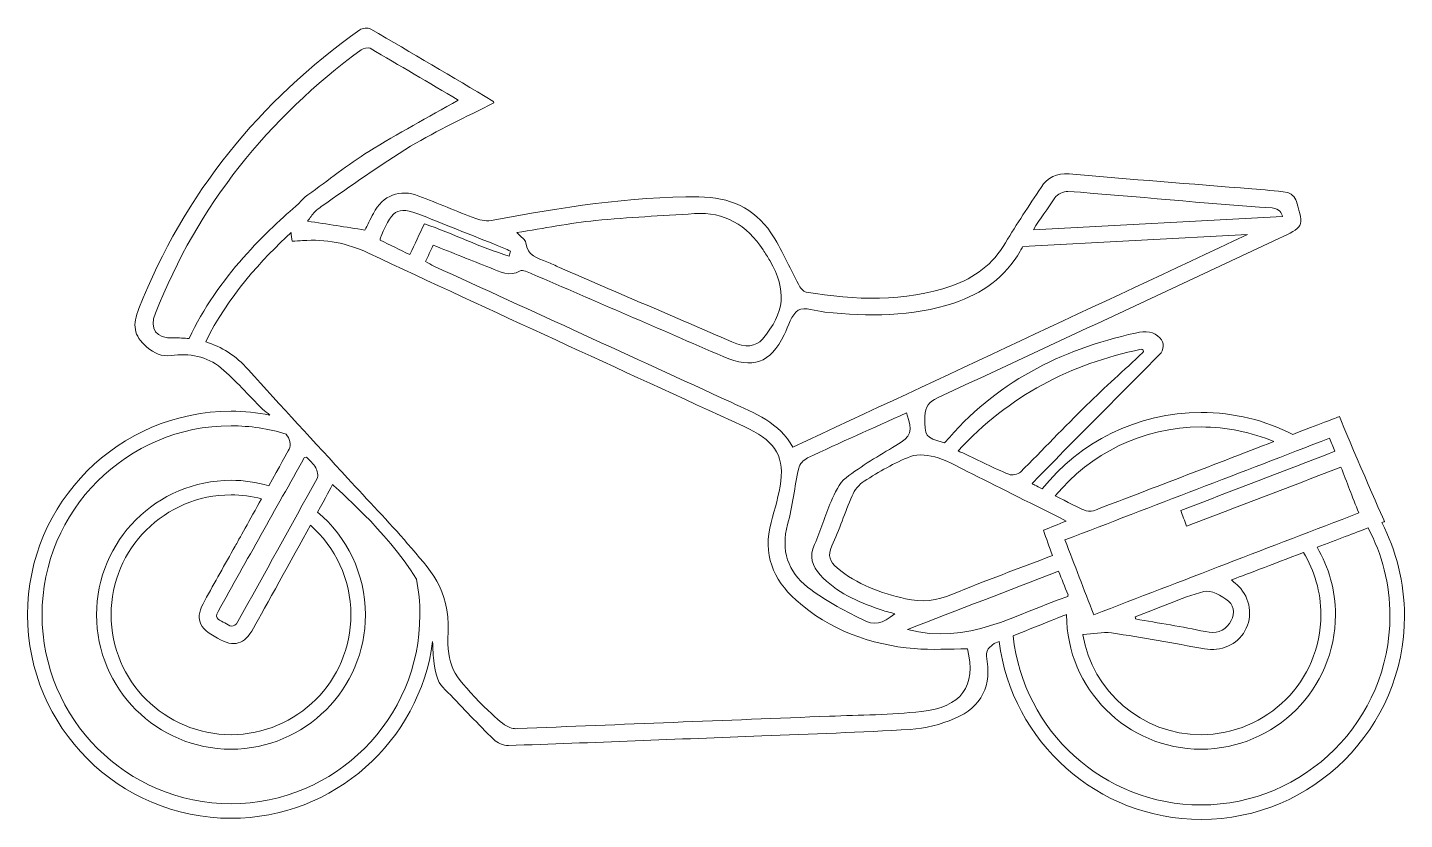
# Model space of a CAD drawing. Header units: millimetres. Extents: x 163 to 543, y -1156 to -26.
# Drawn here: x 163.5 to 542.5, y -243.4 to -25.5 of the extents above; entities that cross this region are included whole.
import ezdxf

# ---------------------------------------------------------------- set-up
doc = ezdxf.new("R2010")
doc.units = ezdxf.units.MM
doc.header["$MEASUREMENT"] = 0
doc.layers.add('Layer 2', color=7, linetype='Continuous')

msp = doc.modelspace()

# ---------------------------------------------------------------- linework, layer by layer
at = {"layer": 'Layer 2', "lineweight": 0}
for points, knots in [([(536.28, -161.75), (536.69, -161.6), (536.96, -161.49), (537.07, -161.45), (536.5, -160.34), (527.12, -138.94), (524.64, -132.52), (523.77, -132.85), (518.78, -134.77), (511.79, -137.46), (504.19, -133.6), (495.61, -131.42), (486.52, -131.42), (468.85, -131.42), (453.06, -139.65), (442.79, -152.48), (441.17, -151.64), (440.06, -151.04), (440.06, -151.02), (440.28, -150.46), (465.84, -124.86), (475.12, -115.51), (476.38, -114.24), (476.46, -112.17), (475.21, -110.89), (473.56, -109.19), (471.42, -108.92), (468.48, -109.57), (447.79, -114.17), (429.78, -123.25), (415.93, -139.83), (410.28, -138.12), (410.52, -138.12), (410.53, -132.5), (410.54, -129.68), (411.61, -128.52), (414.01, -127.41), (445.35, -112.87), (476.64, -98.21), (507.95, -83.6), (514.64, -80.47), (514.93, -80.42), (512.8, -73.39), (512.39, -72.01), (511.16, -71.04), (510.31, -70.91), (507.07, -70.4), (503.8, -70.17), (500.53, -69.9), (483.77, -68.54), (467, -67.27), (450.25, -65.8), (446.72, -65.49), (444.31, -66.73), (442.48, -69.52), (439.18, -74.56), (435.74, -79.52), (432.71, -84.72), (429.26, -90.62), (424.23, -94.38), (417.96, -96.57), (404.79, -101.17), (391.33, -100.53), (377.85, -98.3), (377.02, -98.16), (376.16, -97.03), (375.69, -96.16), (373.14, -91.44), (371.12, -86.39), (368.13, -81.98), (363.49, -75.14), (356.68, -72.12), (348.29, -72.1), (329.15, -72.05), (310.38, -74.96), (291.67, -78.53), (290.14, -78.83), (288.33, -78.6), (286.86, -78.05), (281.61, -76.11), (276.48, -73.86), (271.25, -71.86), (265.93, -69.83), (261.32, -71.65), (258.71, -76.64), (257.83, -78.31), (257, -80), (256.37, -81.24), (251.07, -80.41), (246.12, -79.64), (240.55, -78.77), (241.26, -77.91), (241.85, -76.98), (242.54, -76.21), (243.22, -75.65), (243.83, -75.16), (244.34, -74.76), (252.47, -69.12), (260.51, -63.32), (268.95, -58.19), (276.31, -53.73), (284.2, -50.16), (291.86, -46.19), (291.78, -46.06), (291.72, -45.81), (291.57, -45.72), (280.38, -39.09), (269.21, -32.45), (257.97, -25.93), (257.23, -25.5), (255.69, -25.64), (254.97, -26.15), (227.29, -45.82), (206.7, -71.1), (194.12, -102.81), (192.36, -107.24), (192.58, -110.26), (196.37, -113.44), (198.5, -115.22), (200.22, -116.08), (202.99, -115.73), (207.96, -115.11), (212.9, -115.92), (216.77, -119.21), (220.75, -122.6), (224.24, -126.56), (228.2, -130.55), (228.87, -131.06), (229.54, -131.58), (230.17, -132.13), (226.72, -131.46), (223.15, -131.1), (219.5, -131.1), (188.61, -131.1), (163.49, -156.22), (163.49, -187.1), (163.49, -217.99), (188.61, -243.11), (219.5, -243.11), (247.87, -243.11), (271.38, -221.9), (275.01, -194.5), (275.06, -196.39), (275.15, -198.43), (275.39, -200.57), (276.27, -205.92), (277.07, -206.29), (279.19, -208.46), (283.39, -212.79), (287.5, -217.21), (291.82, -221.41), (292.81, -222.37), (294.51, -223.14), (295.86, -223.09), (319.11, -222.29), (342.36, -221.34), (365.6, -220.42), (379.23, -219.88), (392.88, -219.5), (406.49, -218.64), (410.61, -218.38), (414.86, -217.3), (418.66, -215.68), (426.25, -212.45), (429.02, -206.58), (427.45, -198.45), (427.07, -196.52), (429.6, -195.03), (429.6, -195.05), (429.78, -194.96), (430.26, -194.76), (430.96, -194.47), (434.44, -222.04), (458.03, -243.43), (486.52, -243.43), (517.4, -243.43), (542.53, -218.31), (542.53, -187.42), (542.53, -178.18), (540.27, -169.45), (536.28, -161.75)], [0, 0, 0, 0, 1, 1, 1, 2, 2, 2, 3, 3, 3, 4, 4, 4, 5, 5, 5, 6, 6, 6, 7, 7, 7, 8, 8, 8, 9, 9, 9, 10, 10, 10, 11, 11, 11, 12, 12, 12, 13, 13, 13, 14, 14, 14, 15, 15, 15, 16, 16, 16, 17, 17, 17, 18, 18, 18, 19, 19, 19, 20, 20, 20, 21, 21, 21, 22, 22, 22, 23, 23, 23, 24, 24, 24, 25, 25, 25, 26, 26, 26, 27, 27, 27, 28, 28, 28, 29, 29, 29, 30, 30, 30, 31, 31, 31, 32, 32, 32, 33, 33, 33, 34, 34, 34, 35, 35, 35, 36, 36, 36, 37, 37, 37, 38, 38, 38, 39, 39, 39, 40, 40, 40, 41, 41, 41, 42, 42, 42, 43, 43, 43, 44, 44, 44, 45, 45, 45, 46, 46, 46, 47, 47, 47, 48, 48, 48, 49, 49, 49, 50, 50, 50, 51, 51, 51, 52, 52, 52, 53, 53, 53, 54, 54, 54, 55, 55, 55, 56, 56, 56, 57, 57, 57, 58, 58, 58, 59, 59, 59, 60, 60, 60, 60]), ([(203.66, -110.93), (198.82, -111.06), (196.94, -108.55), (198.69, -104.11), (210.43, -74.38), (229.66, -50.49), (255.31, -31.63), (255.93, -31.18), (257.2, -30.89), (257.77, -31.22), (265.9, -35.9), (273.97, -40.7), (282.07, -45.49), (273.7, -50.25), (265.41, -54.65), (257.45, -59.59), (251.63, -63.21), (246.26, -67.55), (240.68, -71.55), (239.62, -72.31), (238.77, -73.14), (238.09, -74.03), (230.13, -80.72), (215.5, -94.54), (207.99, -111.1), (206.59, -110.95), (205.15, -110.89), (203.66, -110.93)], [0, 0, 0, 0, 1, 1, 1, 2, 2, 2, 3, 3, 3, 4, 4, 4, 5, 5, 5, 6, 6, 6, 7, 7, 7, 8, 8, 8, 9, 9, 9, 9]), ([(446.29, -72.38), (446.98, -71.4), (448.69, -70.49), (449.86, -70.58), (468.63, -71.99), (487.36, -73.88), (506.14, -75.16), (508.2, -75.3), (508.8, -76.66), (508.91, -77.47), (508.91, -77.47), (440.37, -81.13), (440.37, -81.13), (442.28, -78.17), (444.27, -75.27), (446.29, -72.38)], [0, 0, 0, 0, 1, 1, 1, 2, 2, 2, 3, 3, 3, 4, 4, 4, 5, 5, 5, 5]), ([(260.81, -82.9), (264.25, -74.93), (265.39, -74.48), (273.39, -77.72), (279.84, -80.33), (286.31, -82.87), (292.77, -85.45), (294, -85.94), (295.21, -86.49), (296.43, -87.01), (296.3, -87.47), (296.18, -87.93), (296.05, -88.39), (288.13, -86.03), (280.69, -82.22), (272.74, -79.51), (271.39, -82.35), (270.14, -85), (268.71, -87.99), (265.89, -86.62), (263.2, -85.32), (260.52, -84.02), (260.65, -83.5), (260.69, -83.18), (260.81, -82.9)], [0, 0, 0, 0, 1, 1, 1, 2, 2, 2, 3, 3, 3, 4, 4, 4, 5, 5, 5, 6, 6, 6, 7, 7, 7, 8, 8, 8, 8]), ([(319.86, -78.61), (328.89, -77.69), (337.99, -77.33), (347.05, -76.72), (355.39, -76.16), (361.49, -79.86), (365.96, -86.65), (366.6, -87.62), (367.24, -88.59), (367.81, -89.6), (372.56, -97.94), (372, -103.86), (365.81, -111.23), (364, -113.38), (361.2, -113.68), (357.35, -112.01), (341.54, -105.19), (325.74, -98.34), (309.94, -91.51), (308.78, -91), (307.62, -90.49), (306.45, -90), (303.9, -88.94), (301.04, -88.33), (300.67, -84.72), (300.59, -83.89), (299.36, -83.19), (298.19, -81.92), (305.71, -80.74), (312.75, -79.33), (319.86, -78.61)], [0, 0, 0, 0, 1, 1, 1, 2, 2, 2, 3, 3, 3, 4, 4, 4, 5, 5, 5, 6, 6, 6, 7, 7, 7, 8, 8, 8, 9, 9, 9, 10, 10, 10, 10]), ([(409.56, -213.74), (401.16, -214.64), (392.68, -214.69), (384.22, -215.02), (355.58, -216.17), (326.94, -217.25), (298.3, -218.44), (296.19, -218.53), (294.57, -217.88), (287.95, -211.12), (280.58, -203.58), (278.88, -201.2), (279.27, -191.89), (279.78, -179.84), (274.14, -174.58), (268.12, -167.58), (262.82, -161.4), (257.14, -155.56), (251.64, -149.56), (242.49, -139.59), (233.27, -129.69), (224.24, -119.62), (220.82, -115.81), (216.93, -113.32), (212.53, -112.01), (218.34, -99.78), (228.41, -88.97), (236.02, -81.91), (236.08, -82.69), (236.19, -83.49), (236.34, -84.31), (237.38, -84.25), (238.3, -84.21), (239.22, -84.14), (245.57, -83.64), (251.43, -84.82), (257.32, -87.57), (291.67, -103.62), (326.14, -119.41), (360.61, -135.22), (368.76, -138.96), (371.78, -142.89), (370.86, -150.29), (370.38, -154.14), (369.21, -157.92), (368.19, -161.68), (365.84, -170.32), (368.66, -177.39), (375.05, -183.07), (384.3, -191.28), (395.4, -195.39), (407.6, -196.42), (412.42, -196.83), (417.3, -196.49), (422.25, -196.49), (424.74, -206.73), (420.56, -212.58), (409.56, -213.74)], [0, 0, 0, 0, 1, 1, 1, 2, 2, 2, 3, 3, 3, 4, 4, 4, 5, 5, 5, 6, 6, 6, 7, 7, 7, 8, 8, 8, 9, 9, 9, 10, 10, 10, 11, 11, 11, 12, 12, 12, 13, 13, 13, 14, 14, 14, 15, 15, 15, 16, 16, 16, 17, 17, 17, 18, 18, 18, 19, 19, 19, 19]), ([(375.65, -103.32), (377.4, -102.29), (380.5, -103.54), (383.01, -103.79), (394.97, -104.99), (406.88, -105.17), (418.49, -101.31), (426.27, -98.72), (432.56, -94.29), (436.78, -87), (437.01, -86.59), (437.25, -86.19), (437.49, -85.79), (437.49, -85.79), (499.32, -82.49), (499.32, -82.49), (457.66, -101.97), (416, -121.45), (374.18, -141.01), (370.46, -134.19), (363.66, -131.61), (357.2, -128.64), (329.93, -116.11), (302.64, -103.65), (275.36, -91.15), (274.62, -90.81), (273.93, -90.35), (273.08, -89.87), (273.76, -88.39), (274.36, -87.07), (275.14, -85.38), (280.45, -87.49), (285.69, -89.6), (290.95, -91.66), (293.56, -92.68), (296.07, -94.21), (299.09, -92.45), (299.78, -92.05), (301.28, -92.83), (302.31, -93.28), (319.88, -100.84), (337.43, -108.45), (354.99, -116.03), (363.25, -119.59), (367.78, -117.95), (371.8, -110.03), (372.99, -107.68), (373.72, -104.46), (375.65, -103.32)], [0, 0, 0, 0, 1, 1, 1, 2, 2, 2, 3, 3, 3, 4, 4, 4, 5, 5, 5, 6, 6, 6, 7, 7, 7, 8, 8, 8, 9, 9, 9, 10, 10, 10, 11, 11, 11, 12, 12, 12, 13, 13, 13, 14, 14, 14, 15, 15, 15, 16, 16, 16, 16]), ([(470.01, -114.04), (470.54, -113.93), (470.89, -114.6), (470.49, -114.97), (465.34, -119.78), (460.06, -124.45), (455.04, -129.39), (448.88, -135.45), (442.96, -141.75), (436.81, -147.82), (436.14, -148.48), (434.45, -148.82), (433.58, -148.45), (429.42, -146.71), (425.38, -144.67), (421.29, -142.74), (420.81, -142.52), (420.32, -142.32), (419.63, -142.02), (433.78, -126.71), (450.6, -118.08), (470.01, -114.04)], [0, 0, 0, 0, 1, 1, 1, 2, 2, 2, 3, 3, 3, 4, 4, 4, 5, 5, 5, 6, 6, 6, 7, 7, 7, 7]), ([(381.71, -176.1), (386.11, -180.99), (391.94, -183.45), (397.95, -185.59), (399.32, -186.07), (400.74, -186.4), (402.25, -186.83), (398.69, -189.59), (396.72, -190.2), (393.12, -188.35), (387.99, -185.72), (382.74, -183.05), (378.24, -179.52), (372.79, -175.25), (370.78, -169.37), (372.73, -162.24), (374.12, -157.19), (374.63, -151.89), (375.77, -146.76), (376.02, -145.67), (377.16, -144.43), (378.21, -143.94), (387.16, -139.75), (396.19, -135.73), (405.41, -131.56), (407.33, -136.73), (406.82, -137.92), (402.49, -140.53), (397.83, -143.34), (393.09, -146.08), (388.81, -149.4), (386.88, -150.89), (385.73, -153.59), (384.69, -155.95), (382.99, -159.81), (381.89, -163.93), (380.12, -167.75), (378.58, -171.11), (379.53, -173.67), (381.71, -176.1)], [0, 0, 0, 0, 1, 1, 1, 2, 2, 2, 3, 3, 3, 4, 4, 4, 5, 5, 5, 6, 6, 6, 7, 7, 7, 8, 8, 8, 9, 9, 9, 10, 10, 10, 11, 11, 11, 12, 12, 12, 13, 13, 13, 13]), ([(219.5, -239.11), (190.82, -239.11), (167.49, -215.78), (167.49, -187.1), (167.49, -158.43), (190.82, -135.1), (219.5, -135.1), (224.77, -135.1), (229.86, -135.89), (234.66, -137.36), (235.62, -138.53), (236.11, -140.38), (235.48, -141.54), (235.14, -142.17), (232.71, -146.54), (229.89, -151.6), (226.59, -150.63), (223.1, -150.1), (219.5, -150.1), (199.09, -150.1), (182.5, -166.7), (182.5, -187.1), (182.5, -207.51), (199.09, -224.1), (219.5, -224.1), (239.9, -224.1), (256.5, -207.51), (256.5, -187.1), (256.5, -175.78), (251.38, -165.64), (243.34, -158.84), (245.5, -154.91), (247.07, -152.02), (247.48, -151.24), (248.57, -152.52), (261.94, -163.5), (270.57, -177.29), (271.18, -180.47), (271.5, -183.75), (271.5, -187.1), (271.5, -215.78), (248.17, -239.11), (219.5, -239.11)], [0, 0, 0, 0, 1, 1, 1, 2, 2, 2, 3, 3, 3, 4, 4, 4, 5, 5, 5, 6, 6, 6, 7, 7, 7, 8, 8, 8, 9, 9, 9, 10, 10, 10, 11, 11, 11, 12, 12, 12, 13, 13, 13, 14, 14, 14, 14]), ([(486.52, -135.42), (493.63, -135.42), (500.41, -136.86), (506.59, -139.45), (490.22, -145.74), (467.22, -154.56), (456.91, -158.47), (456.15, -158.77), (455.02, -158.61), (454.24, -158.27), (453.07, -157.76), (449.61, -156.01), (446.41, -154.36), (455.96, -142.8), (470.39, -135.42), (486.52, -135.42)], [0, 0, 0, 0, 1, 1, 1, 2, 2, 2, 3, 3, 3, 4, 4, 4, 5, 5, 5, 5]), ([(521.91, -138.53), (522.4, -139.76), (522.81, -140.78), (523.34, -142.12), (509.21, -147.55), (495.26, -152.92), (480.94, -158.43), (481.48, -159.86), (481.98, -161.18), (482.57, -162.75), (496.7, -157.33), (510.65, -151.98), (525.04, -146.46), (526.63, -150.58), (528.2, -154.65), (529.92, -159.09), (505.56, -168.45), (481.46, -177.7), (456.99, -187.1), (454.29, -180.09), (451.73, -173.44), (449.06, -166.51), (473.46, -157.14), (497.56, -147.88), (521.91, -138.53)], [0, 0, 0, 0, 1, 1, 1, 2, 2, 2, 3, 3, 3, 4, 4, 4, 5, 5, 5, 6, 6, 6, 7, 7, 7, 8, 8, 8, 8]), ([(221.42, -188.95), (220.3, -190.99), (219.07, -190.13), (217.8, -189.35), (216.63, -188.64), (214.72, -188.33), (215.93, -186.18), (223.84, -172.1), (231.74, -158.01), (239.65, -143.93), (239.68, -143.87), (239.84, -143.88), (240.32, -143.76), (241.08, -144.61), (242.18, -145.49), (242.82, -146.63), (243.28, -147.45), (243.58, -148.86), (243.19, -149.59), (236, -162.75), (228.67, -175.83), (221.42, -188.95)], [0, 0, 0, 0, 1, 1, 1, 2, 2, 2, 3, 3, 3, 4, 4, 4, 5, 5, 5, 6, 6, 6, 7, 7, 7, 7]), ([(414.13, -143.95), (417.39, -144.98), (420.4, -146.79), (423.49, -148.33), (431.97, -152.55), (440.43, -156.8), (449.43, -161.31), (447.08, -162.26), (445.23, -163.01), (443.12, -163.86), (443.94, -166.15), (444.74, -168.36), (445.62, -170.8), (436.32, -174.38), (427.11, -177.72), (418.08, -181.47), (413.78, -183.26), (409.68, -183.71), (405.18, -182.69), (398.3, -181.12), (391.81, -178.8), (386.33, -174.19), (384.36, -172.53), (383.65, -170.85), (384.9, -168.17), (386.99, -163.69), (388.46, -158.92), (390.46, -154.39), (391.14, -152.83), (392.37, -151.2), (393.79, -150.32), (397.9, -147.81), (402.09, -145.26), (406.56, -143.54), (408.74, -142.7), (411.76, -143.2), (414.13, -143.95)], [0, 0, 0, 0, 1, 1, 1, 2, 2, 2, 3, 3, 3, 4, 4, 4, 5, 5, 5, 6, 6, 6, 7, 7, 7, 8, 8, 8, 9, 9, 9, 10, 10, 10, 11, 11, 11, 12, 12, 12, 12]), ([(215.79, -193.58), (220.45, -196.14), (223.09, -195.4), (225.69, -190.76), (228.92, -184.99), (236.11, -171.99), (241.37, -162.43), (248.19, -168.48), (252.5, -177.29), (252.5, -187.1), (252.5, -205.3), (237.69, -220.1), (219.5, -220.1), (201.3, -220.1), (186.5, -205.3), (186.5, -187.1), (186.5, -168.91), (201.3, -154.1), (219.5, -154.1), (222.4, -154.1), (225.21, -154.48), (227.89, -155.19), (224.71, -160.9), (221.54, -166.59), (220.61, -168.25), (217.84, -173.24), (215.02, -178.2), (212.27, -183.19), (209.53, -188.17), (210.37, -190.6), (215.79, -193.58)], [0, 0, 0, 0, 1, 1, 1, 2, 2, 2, 3, 3, 3, 4, 4, 4, 5, 5, 5, 6, 6, 6, 7, 7, 7, 8, 8, 8, 9, 9, 9, 10, 10, 10, 10]), ([(486.52, -239.43), (459.69, -239.43), (437.55, -219.01), (434.81, -192.9), (440.62, -190.55), (449.19, -187.14), (449.47, -187.06), (449.49, -187.05), (449.5, -187.04), (449.52, -187.04), (449.52, -187.06), (449.52, -187.08), (449.52, -187.1), (449.52, -207.51), (466.12, -224.1), (486.52, -224.1), (506.92, -224.1), (523.52, -207.51), (523.52, -187.1), (523.52, -180.34), (521.69, -173.99), (518.5, -168.53), (523.89, -166.48), (529.02, -164.53), (532.52, -163.19), (536.35, -170.43), (538.53, -178.68), (538.53, -187.42), (538.53, -216.1), (515.2, -239.43), (486.52, -239.43)], [0, 0, 0, 0, 1, 1, 1, 2, 2, 2, 3, 3, 3, 4, 4, 4, 5, 5, 5, 6, 6, 6, 7, 7, 7, 8, 8, 8, 9, 9, 9, 10, 10, 10, 10]), ([(487.49, -196.48), (491.99, -197.29), (496.48, -195.38), (498.61, -191.54), (500.85, -187.49), (500.16, -182.6), (496.85, -179.26), (496.34, -178.74), (495.77, -178.28), (494.91, -177.52), (497.68, -176.45), (506.11, -173.25), (514.71, -169.97), (517.76, -174.97), (519.52, -180.83), (519.52, -187.1), (519.52, -205.3), (504.72, -220.1), (486.52, -220.1), (470.19, -220.1), (456.6, -208.18), (453.98, -192.59), (454.04, -192.58), (454.08, -192.57), (454.08, -192.57), (456.73, -192.39), (459.38, -191.74), (461.89, -192.11), (470.45, -193.36), (478.97, -194.94), (487.49, -196.48)], [0, 0, 0, 0, 1, 1, 1, 2, 2, 2, 3, 3, 3, 4, 4, 4, 5, 5, 5, 6, 6, 6, 7, 7, 7, 8, 8, 8, 9, 9, 9, 10, 10, 10, 10]), ([(405.69, -191.13), (419.68, -185.75), (433.31, -180.51), (447.3, -175.14), (448.16, -177.26), (448.96, -179.27), (449.92, -181.66), (449.9, -181.79), (449.89, -181.92), (449.87, -182.05), (435.49, -186.85), (422.28, -195.67), (405.69, -191.13)], [0, 0, 0, 0, 1, 1, 1, 2, 2, 2, 3, 3, 3, 4, 4, 4, 4]), ([(468.43, -187.67), (474.71, -185.27), (480.89, -182.5), (487.34, -180.69), (489.23, -180.16), (492.23, -181.91), (494.09, -183.4), (495.93, -184.88), (495.77, -187.49), (494.36, -189.49), (492.76, -191.75), (490.63, -192.38), (487.71, -191.74), (481.35, -190.34), (474.88, -189.39), (468.45, -188.25), (468.45, -188.06), (468.44, -187.87), (468.43, -187.67)], [0, 0, 0, 0, 1, 1, 1, 2, 2, 2, 3, 3, 3, 4, 4, 4, 5, 5, 5, 6, 6, 6, 6])]:
    msp.add_open_spline(points, degree=3, knots=knots, dxfattribs=at)

doc.saveas('drawing.dxf')
